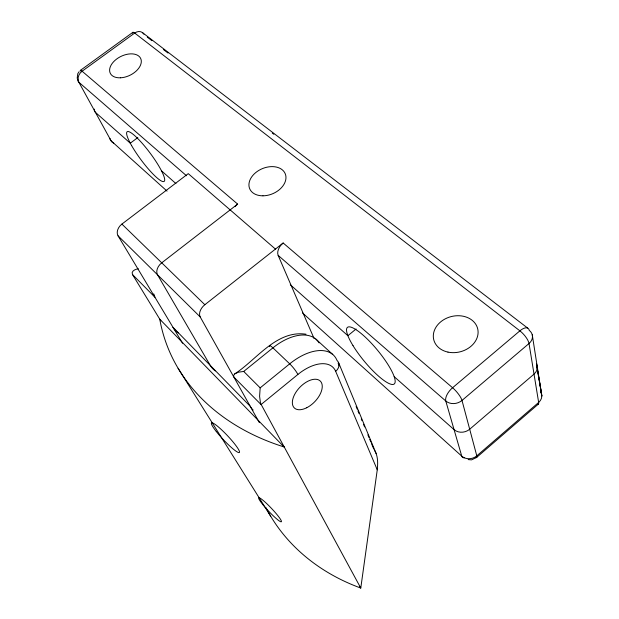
<?xml version="1.0" encoding="UTF-8"?>
<svg xmlns="http://www.w3.org/2000/svg" width="619" height="619" viewBox="0 0 619 619"><rect width="100%" height="100%" fill="white"/><g stroke="black" fill="none" stroke-linecap="round" stroke-linejoin="round"><path stroke-width="0.93" d="M77.166 78.28L77.785 73.676L79.07 71.734M265.899 507.595A204.231 172.631 -14.7 0 0 360.776 588.05L377.257 469.813C377.907 463.36 378.139 456.133 374.572 450.439M377.257 469.813L335.676 371.346A9.246 7.451 -23.1 0 0 337.007 360.382A46.502 26.068 -46.1 0 0 289.707 363.833L260.166 387.858L259.601 396.322L260.514 403.286L360.776 588.05L359.461 586.642M476.792 457.279L538.453 404.021M335.676 371.346A37.372 20.737 -46.1 0 0 297.871 374.472L261.032 404.555L233.858 377.072L233.611 375.439L234.709 373.891C256.521 359.925 276.391 329.826 306.041 334.214M356.08 328.999L347.886 335.699L290.296 284.748M234.771 373.845L238.408 372.197L243.716 371.439L272.925 347.855A45.86 26.462 -46.1 0 1 319.11 342.895M259.338 422.599L200.208 316.943A10.167 6.592 -45.6 0 1 204.843 304.718L283.162 242.996L452.582 387.742A11.506 3.072 49.1 0 1 461.998 400.447L476.8 455.847A10.709 2.615 48.6 0 1 475.64 457.565M80.253 71.154A8.728 1.548 54.1 0 1 82.103 71.208L237.642 204.1L161.737 262.812A9.772 6.755 -45.5 0 0 157.512 274.782L210.259 365.434A43.5 26.803 -45.9 0 0 215.342 370.905M182.566 343.259L118.043 235.808A9.401 6.879 -45.5 0 1 121.897 224.086L188.253 173.645L275.44 249.078M137.82 137.573L130.276 143.19L95.442 112.372A8.07 5.099 -27.4 0 1 94.367 109.114M80.439 70.342L132.892 32.312M476.359 457.588L471.523 459.863L468.173 459.6M138.308 268.77C135.592 269.087 130.679 271.091 132.505 274.557L160.77 320.828M142.656 32.745L527.597 328.031M147.283 37.125L151.879 40.661M163.385 49.489L167.989 53.025M272.29 133.093L273.822 134.269M186.52 175.773L78.876 82.273A8.31 5.099 -27.4 0 1 77.816 79.046M283.162 242.996A10.043 6.376 -50 0 0 278.155 255.376L445.773 400.98L461.743 456.133A10.608 4.681 -47.8 0 0 464.351 457.836M161.52 170.829L175.928 183.58M394.202 376.669L454.067 429.632A11.103 9.417 -13.4 0 0 469.689 429.23L534.019 374.124A11.08 9.061 -8.9 0 0 536.472 363.933L541.625 394.195M167.045 191.124L111.087 140.807L78.876 82.273A8.341 6.855 -53.8 0 1 82.103 71.208L134.702 33.055A8.333 6.662 -59 0 1 143.918 34.215M302.544 312.974L461.743 456.133A10.685 9.208 -12.5 0 0 476.8 455.847L538.654 402.443A10.67 8.875 -7.9 0 0 540.526 391.734M315.86 339.096L332.728 354.463M121.897 224.086L204.843 304.718M118.043 235.808L200.208 316.943M243.716 371.439L260.166 387.858M132.505 274.557L154.936 297.252L153.791 293.924M178.102 368.297L270.689 516.223M278.155 255.376L314.104 338.593M338.601 362.695L376.182 453.595M338.106 363.043L339.212 365.705M356.126 406.505L357.233 409.167M357.968 410.939L359.066 413.6M361.272 418.924L362.007 420.696M363.485 424.247L364.583 426.909M367.895 434.886L368.994 437.548M369.736 439.32L370.835 441.981M371.57 443.761L373.775 449.077M536.472 363.933L541.834 396.013L532.27 334.84M269.528 346.648A9.417 1.617 51 0 1 272.925 347.855L289.707 363.833A9.548 1.664 50.8 0 1 297.871 374.472M253.163 410.057A45.071 25.913 -45.9 0 1 250.215 406.288L173.018 327.35A42.03 27.515 -45.9 0 0 178.241 332.952M235.088 206.676A9.656 6.538 -50.5 0 1 237.642 204.1M132.559 33.233A8.643 1.965 55.1 0 1 134.702 33.055L519.89 330.848A11.351 3.884 48.6 0 1 529.021 343.514L538.654 402.443A10.577 3.312 47.9 0 1 537.54 404.509M113.749 143.074A7.854 6.136 -50.4 0 1 111.087 140.807A7.846 5.091 -27.5 0 1 109.95 138.424M529.021 343.514L461.998 400.447A11.552 9.618 -14.2 0 1 445.773 400.98A11.49 5.463 -48.7 0 1 452.582 387.742L519.89 330.848A11.421 5.269 -50.7 0 1 529.214 330.329A11.521 9.254 -9.8 0 1 529.021 343.514M284.075 446.941L159.764 319.187A252.978 191.317 -17.6 0 0 284.075 446.941M216.302 431.536A20.311 2.863 46.7 0 0 239.305 452.543A20.311 2.863 46.7 0 0 220.766 429.044A20.311 2.863 46.7 0 0 216.302 431.536M262.913 504.702A16.434 1.996 46.6 0 0 281.328 521.771A16.434 1.996 46.6 0 0 266 502.93A16.434 1.996 46.6 0 0 262.913 504.702M306.73 407.743A18.678 10.361 -46.1 0 0 320.534 381.319A18.678 10.361 -46.1 0 0 294.652 394.427A18.678 10.361 -46.1 0 0 306.73 407.743M131.638 145.643A30.965 5.656 53.3 0 0 163.865 181.545A30.965 5.656 53.3 0 0 141.496 142.509A30.965 5.656 53.3 0 0 131.638 145.643M447.978 352.11A22.648 18.175 -14.3 0 0 477.775 329.138A22.648 18.175 -14.3 0 0 441.355 321.331A22.648 18.175 -14.3 0 0 447.978 352.11M262.974 195.813A19.29 13.572 -23.1 0 0 285.251 173.792A19.29 13.572 -23.1 0 0 254.115 174.04A19.29 13.572 -23.1 0 0 262.974 195.813M120.481 77.801A16.906 10.446 -26.2 0 0 140.993 59.269A16.906 10.446 -26.2 0 0 114.917 60.453A16.906 10.446 -26.2 0 0 120.481 77.801M353.016 345.65A36.73 8.612 50.4 0 0 394.117 384.066A36.73 8.612 50.4 0 0 365.419 337.254A36.73 8.612 50.4 0 0 353.016 345.65"/></g></svg>
